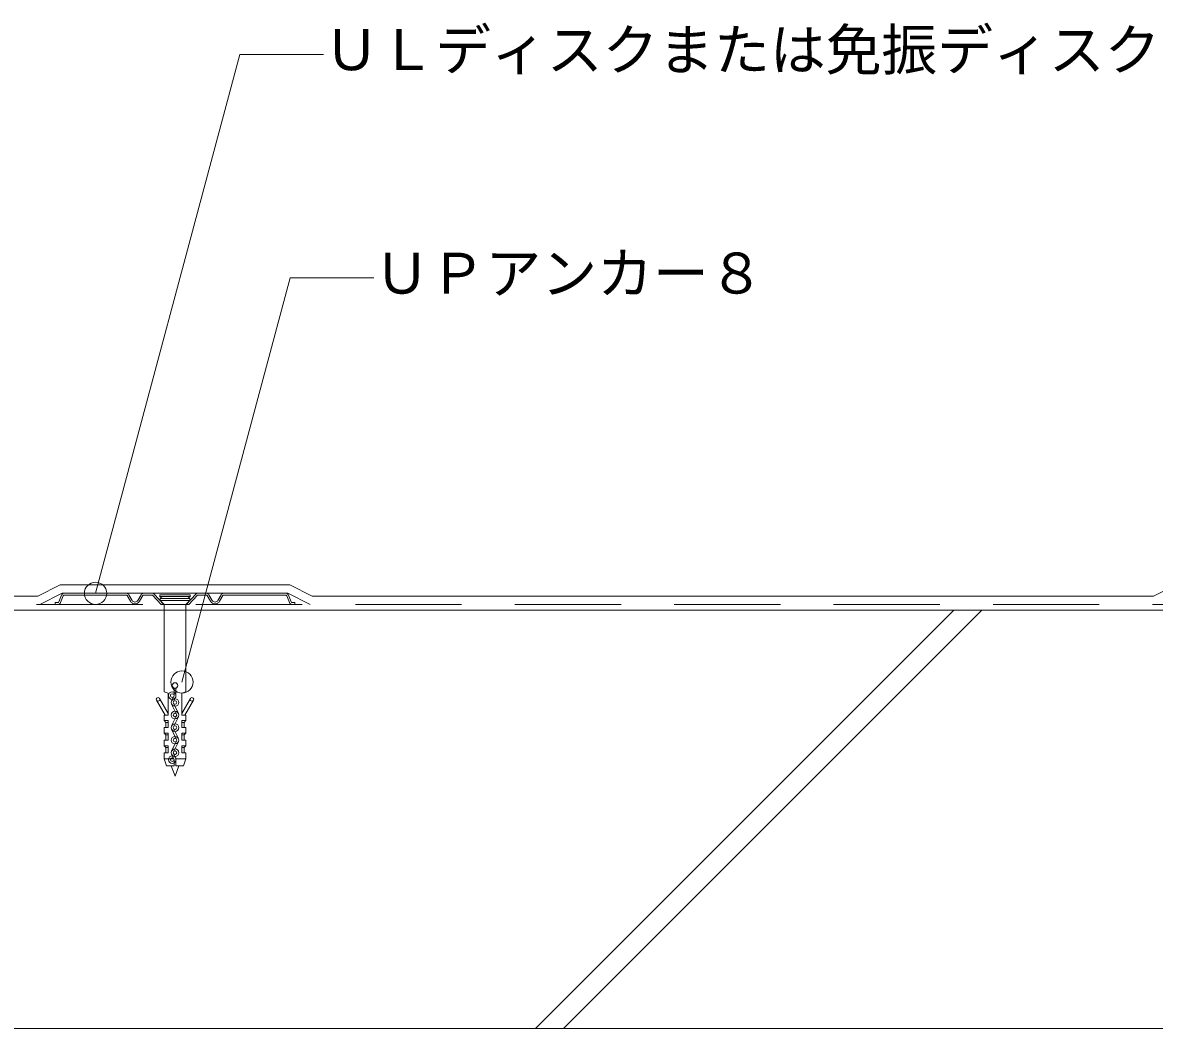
# Model space of a CAD drawing. Units: millimetres, scale not verified. Extents: x -1380 to 1380, y -955 to 955.
# Drawn here: x -264.5 to 141.2, y -359.9 to 0.7 of the extents above; entities that cross this region are included whole.
import ezdxf
from ezdxf.enums import TextEntityAlignment as Align

# ---------------------------------------------------------------- set-up
doc = ezdxf.new("R2010")
doc.units = ezdxf.units.MM
doc.header["$LTSCALE"] = 3
doc.linetypes.add('USER2', pattern=[19.05, 12.7, -6.35])
for name, color, linetype, lineweight in [('0-2_KUTAI', 3, 'Continuous', 18), ('0-3_BOUSUI', 1, 'Continuous', 18), ('0-4_MOJI', 7, 'Continuous', 18), ('0-5_HATCH', 9, 'Continuous', 18), ('0-8_KANAMONO_SCREW', 4, 'Continuous', 18), ('0-9_KANAMONO', 4, 'Continuous', 18)]:
    doc.layers.add(name, color=color, linetype=linetype, lineweight=lineweight)
doc.styles.add('ＭＳ ゴシック', font='')
doc.styles.get('ＭＳ ゴシック').set_extended_font_data('MS Gothic')

msp = doc.modelspace()

# ---------------------------------------------------------------- linework, layer by layer
at = {"layer": '0-2_KUTAI'}
msp.add_lwpolyline([(750.105, -209.927), (-519.895, -209.927), (-519.895, -359.927), (750.105, -359.927)], dxfattribs=at)
at = {"layer": '0-3_BOUSUI'}
for points in [[(750.105, -204.927), (639.313, -204.927), (631.313, -200.927), (548.897, -200.927), (540.897, -204.927), (239.313, -204.927), (231.313, -200.927), (148.897, -200.927), (140.897, -204.927), (-160.687, -204.927), (-168.687, -200.927), (-251.103, -200.927), (-259.103, -204.927), (-437.099, -204.927), (-443.925, -200.149), (-594.508, -200.149), (-594.849, -199.018), (-596.421, -190.101), (-599.895, -180.405)], [(-161.395, -207.927), (-169.395, -203.927), (-250.395, -203.927), (-258.395, -207.927)]]:
    msp.add_lwpolyline(points, dxfattribs=at)
at = {"layer": '0-3_BOUSUI', "linetype": 'USER2'}
msp.add_lwpolyline([(750.105, -207.927), (-559.895, -207.927), (-559.895, -209.927)], dxfattribs=at)
at = {"layer": '0-4_MOJI'}
for p, q in [((-238.367, -203.918), (-186.603, -10.732)), ((-186.603, -10.732), (-156.603, -10.732)), ((-207.395, -235.743), (-168.572, -90.854)), ((-168.572, -90.854), (-138.572, -90.854))]:
    msp.add_line(p, q, dxfattribs=at)
for centre in [(-238.367, -203.918), (-207.395, -235.743)]:
    msp.add_circle(centre, 4, dxfattribs=at)
at = {"layer": '0-5_HATCH'}
for p, q in [((-80.637, -359.927), (69.363, -209.927)), ((-70.637, -359.927), (79.363, -209.927))]:
    msp.add_line(p, q, dxfattribs=at)
at = {"layer": '0-8_KANAMONO_SCREW'}
for p, q in [((-215.295, -205.027), (-204.495, -205.027)), ((-215.245, -206.477), (-204.545, -206.477)), ((-205.995, -207.927), (-213.795, -207.927)), ((-210.245, -237.914), (-210.245, -240.596)), ((-209.545, -240.596), (-209.545, -237.914)), ((-213.449, -247.577), (-216.524, -242.252)), ((-215.398, -241.602), (-212.295, -246.977)), ((-210.311, -240.881), (-211.094, -242.484)), ((-210.466, -242.792), (-209.682, -241.189)), ((-208.695, -246.984), (-210.466, -243.363)), ((-204.392, -241.602), (-207.495, -246.977)), ((-206.34, -247.577), (-203.266, -242.252)), ((-211.094, -243.67), (-209.324, -247.292)), ((-213.145, -250.227), (-213.145, -252.077)), ((-209.324, -247.863), (-211.094, -251.484)), ((-210.466, -251.792), (-208.695, -248.17)), ((-206.645, -250.227), (-207.495, -250.227)), ((-205.995, -249.577), (-206.645, -250.227)), ((-206.645, -250.227), (-206.645, -252.077)), ((-213.145, -254.727), (-213.145, -256.577)), ((-211.094, -252.67), (-209.324, -256.292)), ((-208.695, -255.984), (-210.466, -252.363)), ((-206.645, -254.727), (-206.645, -256.577)), ((-213.145, -259.227), (-213.145, -261.077)), ((-209.324, -256.863), (-211.094, -260.484)), ((-210.466, -260.792), (-208.695, -257.17)), ((-206.645, -259.227), (-206.645, -261.077)), ((-213.795, -263.327), (-210.287, -263.327)), ((-211.094, -261.67), (-210.311, -263.273)), ((-209.682, -262.966), (-210.466, -261.363)), ((-205.995, -263.327), (-209.565, -263.327))]:
    msp.add_line(p, q, dxfattribs=at)
for points in [[(-214.495, -205.827), (-215.295, -205.027), (-215.295, -204.477), (-204.495, -204.477), (-204.495, -205.027), (-205.295, -205.827)], [(-210.245, -263.559), (-210.245, -265.827), (-212.895, -265.827), (-213.795, -263.327), (-213.795, -261.077), (-212.295, -261.077), (-212.295, -258.577), (-213.795, -258.577), (-213.795, -256.577), (-212.295, -256.577), (-212.295, -254.077), (-213.795, -254.077), (-213.795, -252.077), (-212.295, -252.077), (-212.295, -249.577), (-213.795, -249.577), (-213.795, -247.577), (-212.295, -247.577), (-212.295, -239.777), (-213.795, -239.277), (-213.795, -207.927), (-215.245, -206.477), (-215.245, -205.827), (-204.545, -205.827), (-204.545, -206.477), (-205.995, -207.927), (-205.995, -239.277)], [(-205.995, -239.277), (-207.495, -239.777), (-207.495, -247.577), (-205.995, -247.577), (-205.995, -249.577), (-207.495, -249.577), (-207.495, -252.077), (-205.995, -252.077), (-205.995, -254.077), (-207.495, -254.077), (-207.495, -256.577), (-205.995, -256.577), (-205.995, -258.577), (-207.495, -258.577), (-207.495, -261.077), (-205.995, -261.077), (-205.995, -263.327), (-206.895, -265.827), (-209.545, -265.827), (-209.545, -263.559)], [(-213.795, -249.577), (-213.145, -250.227), (-212.295, -250.227)], [(-213.795, -254.077), (-213.145, -254.727), (-212.295, -254.727)], [(-205.995, -254.077), (-206.645, -254.727), (-207.495, -254.727)], [(-213.795, -258.577), (-213.145, -259.227), (-212.295, -259.227)], [(-205.995, -258.577), (-206.645, -259.227), (-207.495, -259.227)], [(-211.294, -265.827), (-209.895, -269.477), (-208.496, -265.827)]]:
    msp.add_lwpolyline(points, dxfattribs=at)
for centre, radius in [((-210.895, -240.596), 1.35), ((-209.895, -236.977), 1), ((-215.961, -241.927), 0.65), ((-210.895, -240.596), 0.65), ((-209.882, -243.077), 1.35), ((-209.882, -243.077), 0.65), ((-203.829, -241.927), 0.65), ((-209.908, -247.577), 1.35), ((-209.908, -247.577), 0.65), ((-209.882, -252.077), 1.35), ((-209.882, -252.077), 0.65), ((-209.908, -256.577), 1.35), ((-209.908, -256.577), 0.65), ((-210.895, -263.559), 1.35), ((-210.895, -263.559), 0.65), ((-209.882, -261.077), 1.35), ((-209.882, -261.077), 0.65)]:
    msp.add_circle(centre, radius, dxfattribs=at)
at = {"layer": '0-9_KANAMONO'}
for p, q in [((-251.527, -207.037), (-250.634, -204.585)), ((-249.995, -204.818), (-250.888, -207.269)), ((-249.695, -203.927), (-227.321, -203.927)), ((-227.321, -204.607), (-249.695, -204.607)), ((-225.871, -206.79), (-227.044, -204.767)), ((-226.456, -204.426), (-225.283, -206.449)), ((-223.207, -206.449), (-222.034, -204.426)), ((-221.445, -204.767), (-222.618, -206.79)), ((-221.169, -203.927), (-218.06, -203.927)), ((-218.06, -204.607), (-221.169, -204.607)), ((-214.825, -207.927), (-217.826, -204.709)), ((-201.73, -203.927), (-198.621, -203.927)), ((-198.621, -204.607), (-201.73, -204.607)), ((-197.171, -206.79), (-198.344, -204.767)), ((-197.756, -204.426), (-196.583, -206.449)), ((-194.507, -206.449), (-193.334, -204.426)), ((-192.745, -204.767), (-193.918, -206.79)), ((-192.469, -203.927), (-170.095, -203.927)), ((-170.095, -204.607), (-192.469, -204.607)), ((-168.902, -207.269), (-169.794, -204.818)), ((-169.155, -204.585), (-168.263, -207.037))]:
    msp.add_line(p, q, dxfattribs=at)
for points in [[(-217.328, -204.245), (-213.895, -207.927), (-205.895, -207.927), (-202.461, -204.245)], [(-201.964, -204.709), (-204.965, -207.927), (-214.825, -207.927)], [(-251.827, -207.927), (-252.895, -207.927), (-252.895, -207.247), (-251.827, -207.247)], [(-167.962, -207.247), (-166.895, -207.247), (-166.895, -207.927), (-167.962, -207.927)]]:
    msp.add_lwpolyline(points, dxfattribs=at)
for centre, radius, start, end in [((-249.695, -204.927), 1, 90, 160), ((-249.695, -204.927), 0.32, 90, 160), ((-227.321, -204.927), 1, 30.09957, 90), ((-227.321, -204.927), 0.32, 30.09957, 90), ((-224.245, -205.847), 1.88, 210.09957, 329.90043), ((-224.245, -205.847), 1.2, 210.09957, 329.90043), ((-221.169, -204.927), 1, 90, 149.90043), ((-221.169, -204.927), 0.32, 90, 149.90043), ((-218.06, -204.927), 1, 43, 90), ((-218.06, -204.927), 0.32, 43, 90), ((-201.73, -204.927), 1, 90, 137), ((-201.73, -204.927), 0.32, 90, 137), ((-198.621, -204.927), 1, 30.09957, 90), ((-198.621, -204.927), 0.32, 30.09957, 90), ((-195.545, -205.847), 1.88, 210.09957, 329.90043), ((-195.545, -205.847), 1.2, 210.09957, 329.90043), ((-192.469, -204.927), 1, 90, 149.90043), ((-192.469, -204.927), 0.32, 90, 149.90043), ((-170.095, -204.927), 1, 20, 90), ((-170.095, -204.927), 0.32, 20, 90), ((-251.827, -206.927), 0.32, 270, 340), ((-251.827, -206.927), 1, 270, 340), ((-167.962, -206.927), 1, 200, 270), ((-167.962, -206.927), 0.32, 200, 270)]:
    msp.add_arc(centre, radius, start, end, dxfattribs=at)

# ---------------------------------------------------------------- texts
at = {"layer": '0-4_MOJI', "style": 'ＭＳ ゴシック'}
for s, p in [('ＵＬディスクまたは免振ディスク', (-156.603, -20.732)), ('ＵＰアンカー８', (-138.572, -100.854))]:
    msp.add_text(s, height=14.66, dxfattribs=at).set_placement(p, align=Align.BOTTOM_LEFT)

doc.saveas('drawing.dxf')
